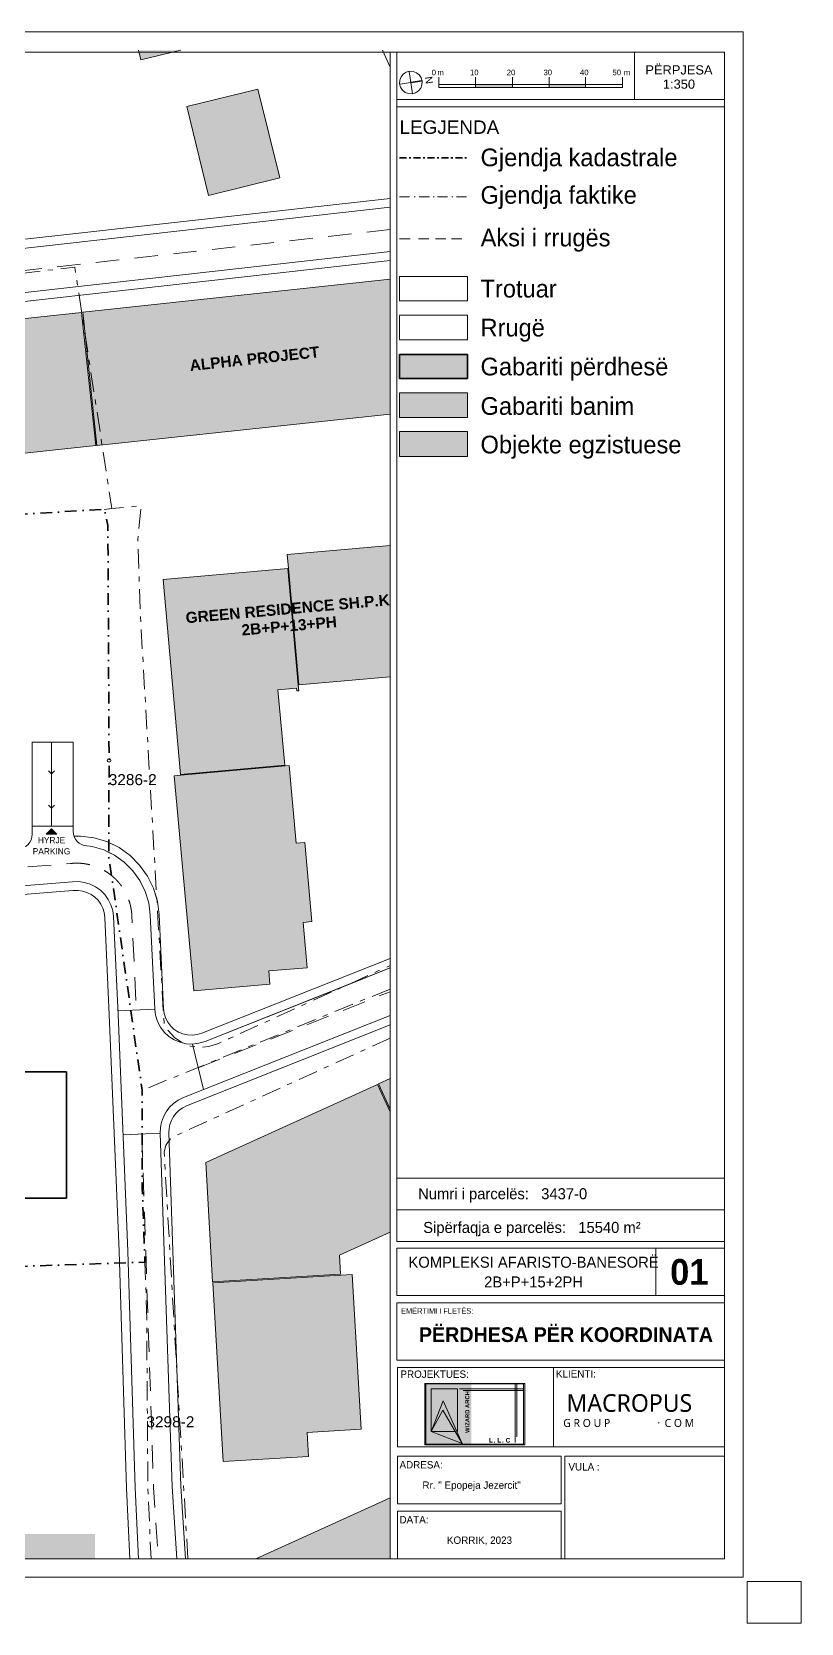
# Model space of a CAD drawing. Header units: feet. Extents: x 1843059 to 2155884, y -615960 to -393284.
# Drawn here: x 2051347 to 2155884, y -615960 to -399687 of the extents above; entities that cross this region are included whole.
import ezdxf

# ---------------------------------------------------------------- set-up
doc = ezdxf.new("R2010")
doc.units = ezdxf.units.FT
doc.header["$MEASUREMENT"] = 0
for name, pattern in [('ACAD_ISO03W100', [18000, 8000, -10000]), ('Dot & Dashed', [3351.388812, 1587.5, -881.944444, 0, -881.944368]), ('Double Dashed', [5468.055367, 2645.833254, -1058.333278, 705.555558, -1058.333278]), ('Long Dashed', [5291.666508, 3174.999952, -2116.666555])]:
    doc.linetypes.add(name, pattern=pattern)
for name, color, linetype, lineweight in [('2D Drafting - General_Pen_No__1', 7, 'Continuous', 13), ('Drawing & Figure_Pen_No__1', 7, 'Continuous', 13), ('Drawing & Figure_Pen_No__101', 252, 'Continuous', 13), ('Drawing & Figure_Pen_No__121', 255, 'Continuous', 0), ('Drawing & Figure_Pen_No__142', 8, 'Continuous', 13), ('Drawing & Figure_Pen_No__19', 255, 'Continuous', 0), ('Drawing & Figure_Pen_No__6', 5, 'Continuous', 35), ('New_2D Drafting - General_Pen_No__1', 7, 'Continuous', 13), ('New_AA - Konturat e 10 Ndertesave_Pen_No__6', 5, 'Continuous', 35), ('New_Drawing & Figure_Pen_No__1', 7, 'Continuous', 13)]:
    doc.layers.add(name, color=color, linetype=linetype, lineweight=lineweight)
for name, color, linetype, lineweight, true_color in [('A - Fill Zone_Pen_No__106', 171, 'Continuous', 13, 0xaaaaff), ('A - Pllaka meskatit_Pen_No__161', 7, 'Continuous', 13, 0x6a6a6a), ('A - Situacioni 2D_Pen_No__102', 7, 'Continuous', 13, 0xcccccc), ('A - Situacioni 2D_Pen_No__106', 171, 'Continuous', 13, 0xaaaaff), ('A - Situacioni 2D_Pen_No__8', 7, 'Continuous', 35, 0xa80f02), ('A - Situacioni 2D_Pen_No__82', 7, 'Continuous', 20, 0xaaaaaa), ('Drawing & Figure_Pen_No__102', 7, 'Continuous', 13, 0xcccccc), ('Drawing & Figure_Pen_No__112', 7, 'Continuous', 13, 0xd5aaaa), ('Drawing & Figure_Pen_No__161', 7, 'Continuous', 13, 0x6a6a6a), ('Drawing & Figure_Pen_No__8', 7, 'Continuous', 35, 0xa80f02), ('New_A - Pllaka meskatit_Pen_No__161', 7, 'Continuous', 13, 0x6a6a6a), ('New_A - Situacioni 2D_Pen_No__82', 7, 'Continuous', 20, 0xaaaaaa)]:
    doc.layers.add(name, color=color, linetype=linetype, lineweight=lineweight, true_color=true_color)
doc.styles.add('GENERATED_STYLE_1', font='arialbd.ttf')
doc.styles.add('GENERATED_STYLE_2', font='arial.ttf')
doc.styles.add('GENERATED_STYLE_3', font='GOTHIC.TTF')
doc.styles.add('GENERATED_STYLE_4', font='GOTHICB.TTF')
doc.styles.add('GENERATED_STYLE_5', font='malgunsl.ttf')
doc.styles.add('GENERATED_STYLE_6', font='malgunsl.ttf')

msp = doc.modelspace()

# ---------------------------------------------------------------- hatches: boundary and pattern name
at = {"layer": 'A - Fill Zone_Pen_No__106', "linetype": 'Continuous', "lineweight": 0, "true_color": 0x2a2a3f}
msp.add_hatch(color=179, dxfattribs=at).paths.add_polyline_path([(2054023, -508003), (2053297, -508729), (2054749, -508729)])
at = {"layer": 'A - Situacioni 2D_Pen_No__102', "linetype": 'Continuous', "lineweight": 0, "true_color": 0xf2f2f2}
for points in [[(2065840, -402187), (2071591, -402187), (2066149, -403483)], [(2072393, -409842), (2082058, -407465), (2085028, -419543), (2075363, -421920)], [(2100024, -433324), (2058260, -437804), (2058568, -440680), (2060201, -455901), (2100024, -451629)], [(2100024, -433324), (2058260, -437804), (2058568, -440680), (2060201, -455901), (2100024, -451629)], [(2016300, -460610), (2060052, -455917), (2058110, -437820), (2014359, -442514)], [(2016300, -460610), (2060052, -455917), (2058110, -437820), (2014359, -442514)], [(2087642, -488415), (2100024, -487340), (2100024, -469479), (2086063, -470725), (2086230, -472599)], [(2087642, -488415), (2100024, -487340), (2100024, -469479), (2086063, -470725), (2086230, -472599)], [(2086130, -472608), (2069198, -474119), (2071562, -500618), (2085708, -499355), (2084791, -489093), (2087331, -488866), (2087367, -489265), (2087616, -489242), (2087543, -488424)], [(2086130, -472608), (2069198, -474119), (2071562, -500618), (2085708, -499355), (2084791, -489093), (2087331, -488866), (2087367, -489265), (2087616, -489242), (2087543, -488424)], [(2088453, -509852), (2087258, -509958), (2086315, -499401), (2071571, -500717), (2070706, -500796), (2073338, -530026), (2083696, -529101), (2083554, -527311), (2088770, -526895), (2088219, -520716), (2089414, -520609)], [(2088453, -509852), (2087258, -509958), (2086315, -499401), (2071571, -500717), (2070706, -500796), (2073338, -530026), (2083696, -529101), (2083554, -527311), (2088770, -526895), (2088219, -520716), (2089414, -520609)], [(2100024, -546482), (2098318, -542730), (2074969, -553347), (2075911, -569549), (2093282, -568539), (2093132, -565960), (2100024, -562826)], [(2100024, -546482), (2098318, -542730), (2074969, -553347), (2075911, -569549), (2093282, -568539), (2093132, -565960), (2100024, -562826)], [(2098455, -542668), (2100024, -546119), (2100024, -541955)], [(2094888, -568596), (2075920, -569699), (2077333, -593988), (2088963, -593311), (2088773, -590037), (2096110, -589610)], [(2094888, -568596), (2075920, -569699), (2077333, -593988), (2088963, -593311), (2088773, -590037), (2096110, -589610)], [(2100024, -598912), (2081777, -607209), (2100024, -607209)], [(2100024, -598912), (2081777, -607209), (2100024, -607209)], [(2043751, -603839), (2059913, -603839), (2059913, -607209), (2043751, -607209)]]:
    msp.add_hatch(color=7, dxfattribs=at).paths.add_polyline_path(points)
at = {"layer": 'Drawing & Figure_Pen_No__1', "linetype": 'Continuous', "lineweight": 0, "true_color": 0xffffff}
for points in [[(2104378, -406405), (2104374, -406339), (2104360, -406288), (2102840, -406529), (2102867, -406630)], [(2106926, -586523), (2105610, -589911), (2107204, -587008)], [(2107045, -586217), (2106926, -586523), (2108867, -589911), (2108950, -590057)], [(2107045, -586217), (2108950, -590057), (2109009, -590159), (2109188, -590471), (2107058, -586181), (2107051, -586200)], [(2107062, -586171), (2107058, -586181), (2109188, -590471), (2109425, -590885), (2107072, -586145)]]:
    msp.add_hatch(color=7, dxfattribs=at).paths.add_polyline_path(points)
at = {"layer": 'Drawing & Figure_Pen_No__1', "linetype": 'Continuous', "lineweight": 0, "true_color": 0x000000}
for points in [[(2111640, -406847), (2111640, -407246), (2116640, -407246), (2116640, -406847)], [(2126586, -407246), (2126586, -406847), (2121640, -406847), (2121640, -407246)], [(2104872, -583452), (2104872, -591654), (2109942, -591654), (2109942, -583452)], [(2109942, -583452), (2109942, -591654), (2111069, -591654), (2111069, -583452)]]:
    msp.add_hatch(color=18, dxfattribs=at).paths.add_polyline_path(points)
at = {"layer": 'Drawing & Figure_Pen_No__1', "linetype": 'Continuous', "lineweight": 0, "true_color": 0xbebebe}
for points in [[(2107086, -586109), (2109663, -591301), (2109799, -591538), (2109692, -591295), (2107100, -586073), (2107090, -586099)], [(2107072, -586145), (2109425, -590885), (2109643, -591266), (2109663, -591301), (2107086, -586109)]]:
    msp.add_hatch(color=9, dxfattribs=at).paths.add_polyline_path(points)
at = {"layer": 'Drawing & Figure_Pen_No__1', "linetype": 'Continuous', "lineweight": 0, "true_color": 0x7f7f7f}
for points in [[(2107106, -586059), (2107100, -586073), (2109692, -591295), (2109441, -590727), (2107114, -586037)], [(2107128, -586002), (2107114, -586037), (2109441, -590727), (2109191, -590158)]]:
    msp.add_hatch(color=8, dxfattribs=at).paths.add_polyline_path(points)
at = {"layer": 'Drawing & Figure_Pen_No__1', "linetype": 'Continuous', "lineweight": 0, "true_color": 0x3f3f3f}
for points in [[(2107128, -586002), (2109191, -590158), (2109114, -589984), (2108940, -589589), (2107142, -585966), (2107139, -585973)], [(2107144, -585962), (2107142, -585966), (2108940, -589589), (2108690, -589020), (2107156, -585930)]]:
    msp.add_hatch(color=250, dxfattribs=at).paths.add_polyline_path(points)
at = {"layer": 'Drawing & Figure_Pen_No__102', "linetype": 'Continuous', "lineweight": 0, "true_color": 0xf2f2f2}
msp.add_hatch(color=7, dxfattribs=at).paths.add_polyline_path([(2110531, -457383), (2110531, -454024), (2101314, -454024), (2101314, -457383)])
at = {"layer": 'Drawing & Figure_Pen_No__112', "linetype": 'Continuous', "lineweight": 0, "true_color": 0x352a2a}
msp.add_hatch(color=250, dxfattribs=at).paths.add_polyline_path([(2110531, -452099), (2110531, -448741), (2101314, -448741), (2101314, -452099)])
at = {"layer": 'Drawing & Figure_Pen_No__121', "linetype": 'Continuous', "lineweight": 0, "true_color": 0x3f3f3f}
msp.add_hatch(color=250, dxfattribs=at).paths.add_polyline_path([(2110531, -446815), (2110531, -443528), (2101314, -443528), (2101314, -446815)])

# ---------------------------------------------------------------- linework, layer by layer
at = {"layer": '2D Drafting - General_Pen_No__1', "color": 7, "linetype": 'Continuous', "lineweight": 13}
for p, q in [((2147985, -399687), (1850985, -399687)), ((2147985, -609709), (2147985, -399687)), ((2145485, -402437), (1865184, -402437)), ((2147985, -609709), (2147985, -461209)), ((1865184, -607209), (2145485, -607209)), ((1850985, -609709), (2147985, -609709))]:
    msp.add_line(p, q, dxfattribs=at)
at = {"layer": 'A - Fill Zone_Pen_No__106', "color": 161, "linetype": 'Continuous', "lineweight": 13, "true_color": 0xaaaaff, "flags": 128}
msp.add_lwpolyline([(2054023, -508003), (2053297, -508729), (2054749, -508729)], close=True, dxfattribs=at)
at = {"layer": 'A - Pllaka meskatit_Pen_No__161', "color": 251, "linetype": 'Continuous', "lineweight": 13, "true_color": 0x6a6a6a}
for points in [[(2048879, -429262), (2100024, -423525), (2100024, -422318), (2048745, -428069)], [(1988069, -443328), (2100024, -430770), (2100024, -429563), (1987936, -442135)], [(2059289, -510359), (2059539, -510391), (2061109, -510864), (2061797, -511202), (2062581, -511587), (2063914, -512541), (2065074, -513700), (2066029, -515033), (2066753, -516505), (2067228, -518074), (2067439, -519700), (2068041, -532492), (2068156, -533348), (2068416, -534171), (2068815, -534937), (2069339, -535624), (2069973, -536210), (2070699, -536678), (2071494, -537014), (2071817, -537088), (2072336, -537208), (2073198, -537254), (2074055, -537152), (2074882, -536903), (2094184, -529231), (2100024, -526909), (2100024, -525618), (2074439, -535788), (2073811, -535977), (2073159, -536055), (2072504, -536020), (2071864, -535872), (2071260, -535617), (2070708, -535261), (2070226, -534816), (2069828, -534294), (2069525, -533712), (2069327, -533086), (2069240, -532436), (2068637, -519644), (2068401, -517823), (2068336, -517607), (2067870, -516065), (2067059, -514417), (2065989, -512924), (2064690, -511626), (2063196, -510557), (2061802, -509872), (2061548, -509748), (2059790, -509218), (2057968, -508983), (2057078, -509015)], [(2049575, -516980), (2056930, -516404), (2057626, -516379), (2058243, -516459), (2058839, -516638), (2059397, -516913), (2059904, -517275), (2060344, -517715), (2060707, -518221), (2060981, -518779), (2061161, -519375), (2061248, -520041), (2061871, -533280), (2063196, -565425), (2064197, -597596), (2064652, -607209), (2065854, -607209), (2065396, -597549), (2064396, -565382), (2063070, -533227), (2062444, -519936), (2062339, -519123), (2062102, -518338), (2061740, -517602), (2061262, -516936), (2060682, -516356), (2060015, -515879), (2059279, -515518), (2058494, -515281), (2057681, -515176), (2056862, -515205), (2049510, -515781)]]:
    msp.add_lwpolyline(points, dxfattribs=at)
msp.add_lwpolyline([(2068785, -549381), (2070394, -597401), (2071035, -607209), (2072237, -607209), (2071593, -597360), (2069984, -549332), (2070006, -548747), (2070117, -548173), (2070314, -547622), (2070594, -547109), (2070950, -546644), (2071372, -546239), (2071852, -545904), (2072378, -545647), (2100024, -534657), (2100024, -533366), (2071934, -544532), (2071243, -544871), (2070612, -545311), (2070056, -545844), (2069588, -546455), (2069220, -547131), (2068959, -547856), (2068814, -548611)], close=True, dxfattribs=at)
at = {"layer": 'A - Situacioni 2D_Pen_No__102', "color": 254, "linetype": 'Continuous', "lineweight": 13, "true_color": 0xcccccc}
for p, q in [((2061841, -498697), (2061841, -498697)), ((2061841, -498697), (2061841, -498697)), ((2063566, -524048), (2063566, -524048)), ((2063566, -524048), (2063566, -524048)), ((2066341, -543538), (2066341, -543538)), ((2066341, -543538), (2066341, -543538))]:
    msp.add_line(p, q, dxfattribs=at)
for points in [[(2042634, -402187), (2043322, -424367), (2043403, -425196), (2043621, -426000), (2043970, -426756), (2044439, -427444), (2045016, -428045), (2045685, -428542), (2046427, -428920), (2047221, -429171), (2048046, -429286), (2048879, -429262), (2100024, -423525)], [(2043835, -402187), (2044522, -424349), (2044584, -424979), (2044749, -425590), (2045014, -426165), (2045371, -426688), (2045809, -427145), (2046318, -427522), (2046881, -427810), (2047485, -428000), (2048112, -428087), (2048745, -428069), (2100024, -422318)], [(2100024, -404494), (2099018, -402187)], [(2042642, -402437), (2043322, -424367), (2043403, -425196), (2043621, -426000), (2043970, -426756), (2044439, -427444), (2045016, -428045), (2045685, -428542), (2046427, -428920), (2047221, -429171), (2048046, -429286), (2048879, -429262), (2100024, -423525)], [(2043843, -402437), (2044522, -424349), (2044584, -424979), (2044749, -425590), (2045014, -426165), (2045371, -426688), (2045809, -427145), (2046318, -427522), (2046881, -427810), (2047485, -428000), (2048112, -428087), (2048745, -428069), (2100024, -422318)], [(2100024, -429563), (1987936, -442135), (1987172, -442282), (1986441, -442545), (1985759, -442918), (1985143, -443392), (1984608, -443956), (1984167, -444597), (1983831, -445297), (1983607, -446042), (1983501, -446812), (1982276, -467760), (1982093, -469057), (1981703, -470307), (1981116, -471478), (1980347, -472538), (1979416, -473459), (1978349, -474217), (1977172, -474793), (1975918, -475171), (1974620, -475340), (1959344, -476907)], [(2100024, -430770), (1988069, -443328), (1987489, -443439), (1986933, -443639), (1986415, -443923), (1985947, -444283), (1985540, -444712), (1985205, -445198), (1984950, -445731), (1984780, -446297), (1984699, -446882), (1983474, -467830), (1983265, -469317), (1982819, -470750), (1982147, -472092), (1981267, -473308), (1980203, -474365), (1978981, -475237), (1977635, -475901), (1976199, -476338), (1974711, -476537), (1956842, -478370)], [(2057078, -509015), (2057968, -508983), (2059790, -509218), (2061548, -509748), (2063196, -510557), (2064690, -511626), (2065989, -512924), (2067059, -514417), (2067870, -516065), (2068401, -517823), (2068637, -519644), (2069240, -532436), (2069327, -533086), (2069525, -533712), (2069828, -534294), (2070226, -534816), (2070708, -535261), (2071260, -535617), (2071864, -535872), (2072504, -536020), (2073159, -536055), (2073811, -535977), (2074439, -535788), (2100024, -525618)], [(2059289, -510359), (2059539, -510391), (2061109, -510864), (2062581, -511587), (2063914, -512541), (2065074, -513700), (2066029, -515033), (2066753, -516505), (2067228, -518074), (2067439, -519700), (2068041, -532492), (2068156, -533348), (2068416, -534171), (2068815, -534937), (2069339, -535624), (2069973, -536210), (2070699, -536678), (2071494, -537014), (2072336, -537208), (2073198, -537254), (2074055, -537152), (2074882, -536903), (2100024, -526909)], [(2049510, -515781), (2056862, -515205), (2057681, -515176), (2058494, -515281), (2059279, -515518), (2060015, -515879), (2060682, -516356), (2061262, -516936), (2061740, -517602), (2062102, -518338), (2062339, -519123), (2062444, -519936), (2063070, -533227), (2064396, -565382), (2065396, -597549), (2065854, -607209)], [(2049510, -515781), (2056862, -515205), (2057681, -515176), (2058494, -515281), (2059279, -515518), (2060015, -515879), (2060682, -516356), (2061262, -516936), (2061740, -517602), (2062102, -518338), (2062339, -519123), (2062444, -519936), (2063070, -533227), (2064396, -565382), (2065396, -597549), (2065854, -607209)], [(2049575, -516980), (2056930, -516404), (2057626, -516379), (2058243, -516459), (2058839, -516638), (2059397, -516913), (2059904, -517275), (2060344, -517715), (2060707, -518221), (2060981, -518779), (2061161, -519375), (2061248, -520041), (2061871, -533280), (2063196, -565425), (2064197, -597596), (2064652, -607209)], [(2049575, -516980), (2056930, -516404), (2057626, -516379), (2058243, -516459), (2058839, -516638), (2059397, -516913), (2059904, -517275), (2060344, -517715), (2060707, -518221), (2060981, -518779), (2061161, -519375), (2061248, -520041), (2061871, -533280), (2063196, -565425), (2064197, -597596), (2064652, -607209)], [(2071035, -607209), (2070394, -597401), (2068785, -549381), (2068814, -548611), (2068959, -547856), (2069220, -547131), (2069588, -546455), (2070056, -545844), (2070612, -545311), (2071243, -544871), (2071934, -544532), (2100024, -533366)], [(2071035, -607209), (2070394, -597401), (2068785, -549381), (2068814, -548611), (2068959, -547856), (2069220, -547131), (2069588, -546455), (2070056, -545844), (2070612, -545311), (2071243, -544871), (2071934, -544532), (2100024, -533366)], [(2072237, -607209), (2071593, -597360), (2069984, -549332), (2070006, -548747), (2070117, -548173), (2070314, -547622), (2070594, -547109), (2070950, -546644), (2071372, -546239), (2071852, -545904), (2072378, -545647), (2100024, -534657)], [(2072237, -607209), (2071593, -597360), (2069984, -549332), (2070006, -548747), (2070117, -548173), (2070314, -547622), (2070594, -547109), (2070950, -546644), (2071372, -546239), (2071852, -545904), (2072378, -545647), (2100024, -534657)]]:
    msp.add_lwpolyline(points, dxfattribs=at)
at = {"layer": 'A - Situacioni 2D_Pen_No__102', "color": 254, "linetype": 'Continuous', "lineweight": 13, "true_color": 0xcccccc, "flags": 128}
for points in [[(2065840, -402187), (2066149, -403483), (2071591, -402187)], [(2100024, -433324), (2058260, -437804), (2060201, -455901), (2100024, -451629)], [(2100024, -433324), (2058260, -437804), (2060201, -455901), (2100024, -451629)], [(2100024, -469479), (2086063, -470725), (2086230, -472599), (2087642, -488415), (2100024, -487340)], [(2100024, -469479), (2086063, -470725), (2086230, -472599), (2087642, -488415), (2100024, -487340)], [(2100024, -562826), (2093132, -565960), (2093282, -568539), (2075911, -569549), (2074969, -553347), (2098318, -542730), (2100024, -546482)], [(2100024, -562826), (2093132, -565960), (2093282, -568539), (2075911, -569549), (2074969, -553347), (2098318, -542730), (2100024, -546482)], [(2100024, -541955), (2098455, -542668), (2100024, -546119)], [(2066353, -556980), (2066352, -556942)], [(2066353, -556980), (2066352, -556942)], [(2100024, -598912), (2081777, -607209)], [(2100024, -598912), (2081777, -607209)]]:
    msp.add_lwpolyline(points, dxfattribs=at)
for points in [[(2082058, -407465), (2072393, -409842), (2075363, -421920), (2085028, -419543)], [(2058110, -437820), (2014359, -442514), (2016300, -460610), (2060052, -455917)], [(2058110, -437820), (2014359, -442514), (2016300, -460610), (2060052, -455917)], [(2086130, -472608), (2069198, -474119), (2071562, -500618), (2085708, -499355), (2084791, -489093), (2087331, -488866), (2087367, -489265), (2087616, -489242), (2087543, -488424)], [(2086130, -472608), (2069198, -474119), (2071562, -500618), (2085708, -499355), (2084791, -489093), (2087331, -488866), (2087367, -489265), (2087616, -489242), (2087543, -488424)], [(2073338, -530026), (2083696, -529101), (2083554, -527311), (2088770, -526895), (2088219, -520716), (2089414, -520609), (2088453, -509852), (2087258, -509958), (2086315, -499401), (2071571, -500717), (2070706, -500796)], [(2073338, -530026), (2083696, -529101), (2083554, -527311), (2088770, -526895), (2088219, -520716), (2089414, -520609), (2088453, -509852), (2087258, -509958), (2086315, -499401), (2071571, -500717), (2070706, -500796)], [(2075920, -569699), (2077333, -593988), (2088963, -593311), (2088773, -590037), (2096110, -589610), (2094888, -568596)], [(2075920, -569699), (2077333, -593988), (2088963, -593311), (2088773, -590037), (2096110, -589610), (2094888, -568596)]]:
    msp.add_lwpolyline(points, close=True, dxfattribs=at)
at = {"layer": 'A - Situacioni 2D_Pen_No__102', "color": 254, "linetype": 'Double Dashed', "lineweight": 13, "true_color": 0xcccccc, "flags": 128}
for points in [[(1981536, -471839), (1982663, -442158), (1984757, -439779), (1987614, -438846), (2029246, -434676), (2042397, -433368), (2057189, -431680), (2058101, -437632), (2060831, -455446), (2062217, -464488), (2061183, -464597), (2060933, -464611)], [(1981536, -471839), (1982663, -442158), (1984757, -439779), (1987614, -438846), (2029246, -434676), (2042397, -433368), (2057189, -431680), (2058101, -437632), (2060831, -455446), (2062217, -464488), (2061183, -464597), (2060933, -464611)], [(2061183, -464597), (2062217, -464488), (2066182, -464098), (2065746, -468699), (2066170, -480374), (2067020, -494993), (2068790, -525420), (2069313, -534415), (2069870, -535418), (2070727, -536358), (2071743, -537059), (2072916, -537522), (2074157, -537705), (2075396, -537604), (2076718, -537179), (2078165, -536514), (2100024, -526576)], [(2061183, -464597), (2062217, -464488), (2066182, -464098), (2065746, -468699), (2066170, -480374), (2067020, -494993), (2068790, -525420), (2069313, -534415), (2069870, -535418), (2070727, -536358), (2071743, -537059), (2072916, -537522), (2074157, -537705), (2075396, -537604), (2076718, -537179), (2078165, -536514), (2100024, -526576)], [(2100024, -529775), (2066341, -543538)], [(2100024, -529775), (2066341, -543538)], [(2100024, -536462), (2076448, -547182), (2074457, -548087), (2072994, -548751), (2071554, -549406), (2070991, -549662), (2070151, -550187), (2069564, -551002), (2069332, -551965), (2072545, -607209)], [(2100024, -536462), (2076448, -547182), (2074457, -548087), (2072994, -548751), (2071554, -549406), (2070991, -549662), (2070151, -550187), (2069564, -551002), (2069332, -551965), (2072545, -607209)], [(2066710, -566661), (2066714, -566894), (2066942, -573261), (2067121, -597671), (2067540, -607209)], [(2066710, -566661), (2066714, -566894), (2066942, -573261), (2067121, -597671), (2067540, -607209)]]:
    msp.add_lwpolyline(points, dxfattribs=at)
at = {"layer": 'A - Situacioni 2D_Pen_No__102', "color": 254, "linetype": 'Continuous', "lineweight": 13, "true_color": 0xcccccc}
msp.add_circle((2061841, -498697), 250, dxfattribs=at)
at = {"layer": 'A - Situacioni 2D_Pen_No__8', "color": 14, "linetype": 'Dot & Dashed', "lineweight": 35, "true_color": 0xa80f02, "flags": 128}
msp.add_lwpolyline([(1975814, -472508), (1976437, -472440), (1981536, -471839), (1989250, -470928), (2026283, -466561), (2035751, -466027), (2061183, -464597), (2061684, -466795), (2061841, -498697), (2061799, -510630), (2061796, -511694), (2062354, -515545), (2063566, -524048), (2066341, -543538), (2066344, -548695), (2066352, -556942), (2066650, -565126), (2066714, -566894), (2026618, -568249), (2024008, -568338), (2023783, -556231), (2017401, -556054), (1994955, -554484), (1993232, -554482), (1969313, -554382), (1967455, -554615), (1960913, -555436), (1952442, -555797), (1928573, -555624), (1920774, -554710), (1917566, -555113), (1903403, -554873), (1877902, -554389), (1880116, -521928), (1880158, -521313), (1880154, -521293), (1880168, -521129), (1881937, -503188), (1883822, -484085), (1884046, -481616), (1922600, -478147), (1934003, -477121), (1941947, -476245)], close=True, dxfattribs=at)
msp.add_lwpolyline([(1975814, -472508), (1976437, -472440), (1981536, -471839), (1989250, -470928), (2026283, -466561), (2035751, -466027), (2061183, -464597), (2061684, -466795), (2061841, -498697), (2061799, -510630), (2061796, -511694), (2062354, -515545), (2063566, -524048), (2066341, -543538), (2066344, -548695), (2066352, -556942), (2066650, -565126), (2066714, -566894), (2026618, -568249), (2024008, -568338), (2023783, -556231), (2017401, -556054), (1994955, -554484), (1993232, -554482), (1969313, -554382), (1967455, -554615), (1960913, -555436), (1952442, -555797), (1928573, -555624), (1920774, -554710), (1917566, -555113), (1903403, -554873), (1877902, -554389), (1880116, -521928), (1880158, -521313), (1880154, -521293), (1880168, -521129), (1881937, -503188), (1883822, -484085), (1884046, -481616), (1922600, -478147), (1934003, -477121), (1941947, -476245)], close=True, dxfattribs=at)
msp.add_lwpolyline([(1975814, -472508), (1976437, -472440), (1981536, -471839), (1989250, -470928), (2026283, -466561), (2035751, -466027), (2061183, -464597), (2061684, -466795), (2061841, -498697), (2061799, -510630), (2061796, -511694), (2062354, -515545), (2063566, -524048), (2066341, -543538), (2066344, -548695), (2066352, -556942), (2066650, -565126), (2066714, -566894), (2026618, -568249), (2024008, -568338), (2023783, -556231), (2017401, -556054), (1994955, -554484), (1993232, -554482), (1969313, -554382), (1967455, -554615), (1960913, -555436), (1952442, -555797), (1928573, -555624), (1920774, -554710), (1917566, -555113), (1903403, -554873), (1877902, -554389), (1880116, -521928), (1880158, -521313), (1880154, -521293), (1880168, -521129), (1881937, -503188), (1883822, -484085), (1884046, -481616), (1922600, -478147), (1934003, -477121), (1941947, -476245)], close=True, dxfattribs=at)
at = {"layer": 'A - Situacioni 2D_Pen_No__82', "color": 253, "linetype": 'Continuous', "lineweight": 20, "true_color": 0xaaaaaa}
for points in [[(2054023, -500550), (2053617, -500144)], [(2054023, -500550), (2054429, -500144)], [(2054023, -505212), (2053617, -504806)], [(2054023, -505212), (2054429, -504806)]]:
    msp.add_lwpolyline(points, dxfattribs=at)
at = {"layer": 'Drawing & Figure_Pen_No__1', "color": 7, "linetype": 'Continuous', "lineweight": 13, "flags": 128}
for points in [[(2100024, -607209), (2100024, -402437)], [(2100947, -402437), (2100947, -564088)], [(2133256, -402437), (2133256, -408885)], [(2133256, -408885), (2133256, -402437)], [(2145485, -402437), (2145485, -607209)], [(2101351, -406269), (2101328, -406749)], [(2101333, -406820), (2102854, -406579)], [(2101520, -405820), (2101351, -406269)], [(2101820, -405445), (2101520, -405820)], [(2102221, -405181), (2101820, -405445)], [(2102684, -405054), (2102221, -405181)], [(2103094, -408100), (2102613, -405059)], [(2103164, -405076), (2102684, -405054)], [(2102845, -406528), (2104360, -406288)], [(2102862, -406631), (2102845, -406528)], [(2104376, -406391), (2102862, -406631)], [(2103613, -405246), (2103164, -405076)], [(2103988, -405546), (2103613, -405246)], [(2104252, -405947), (2103988, -405546)], [(2104379, -406410), (2104252, -405947)], [(2104357, -406890), (2104379, -406410)], [(2104360, -406288), (2104374, -406339)], [(2104374, -406339), (2104376, -406391)], [(2106640, -405836), (2106640, -407246)], [(2111640, -405836), (2111640, -407246)], [(2116640, -405836), (2116640, -407246)], [(2121640, -405836), (2121640, -407246)], [(2126586, -405836), (2126586, -407246)], [(2131586, -405836), (2131586, -407246)], [(2101328, -406749), (2101455, -407212)], [(2101455, -407212), (2101719, -407613)], [(2101719, -407613), (2102094, -407913)], [(2102094, -407913), (2102543, -408083)], [(2102543, -408083), (2103023, -408105)], [(2103023, -408105), (2103486, -407978)], [(2103486, -407978), (2103887, -407714)], [(2103887, -407714), (2104187, -407339)], [(2104187, -407339), (2104357, -406890)], [(2106640, -406847), (2131586, -406847)], [(2106640, -407246), (2131586, -407246)], [(2111640, -406847), (2111640, -407246)], [(2116640, -406847), (2111640, -406847)], [(2111640, -407246), (2116640, -407246)], [(2116640, -407246), (2116640, -406847)], [(2126586, -406847), (2121640, -406847)], [(2121640, -406847), (2121640, -407246)], [(2121640, -407246), (2126586, -407246)], [(2126586, -407246), (2126586, -406847)], [(2133256, -408885), (2100947, -408885)], [(2133256, -408885), (2100947, -408885)], [(2100947, -409885), (2145485, -409885)], [(2100947, -409885), (2145485, -409885)], [(2145485, -408885), (2133256, -408885)], [(2145485, -408885), (2133256, -408885)], [(2101314, -438173), (2110531, -438173)], [(2101314, -438173), (2110531, -438173)], [(2101314, -438173), (2110531, -438173)], [(2101314, -438173), (2110531, -438173)], [(2101314, -438245), (2101314, -441532)], [(2110531, -438173), (2110531, -441532)], [(2110531, -438173), (2110531, -441532)], [(2110531, -438173), (2110531, -441532)], [(2110531, -438173), (2110531, -441532)], [(2110531, -441532), (2101314, -441532)], [(2110531, -441532), (2101314, -441532)], [(2110531, -441532), (2101314, -441532)], [(2110531, -441532), (2101314, -441532)], [(2100947, -468920), (2100947, -462472)], [(2100947, -477244), (2100947, -469920)], [(2100947, -480479), (2100947, -478111)], [(2100947, -555488), (2145485, -555488)], [(2100947, -559788), (2145485, -559788)], [(2100947, -564088), (2145485, -564088)], [(2100947, -564088), (2145485, -564088)], [(2100947, -564088), (2145485, -564088)], [(2100947, -564088), (2145485, -564088)], [(2100947, -564992), (2145485, -564992)], [(2100947, -571440), (2100947, -564992)], [(2136116, -564992), (2136116, -571440)], [(2145485, -571440), (2100947, -571440)], [(2100947, -572440), (2100947, -580195)], [(2145485, -572440), (2100947, -572440)], [(2100947, -580195), (2145485, -580195)], [(2101024, -581195), (2145485, -581195)], [(2101024, -587671), (2101024, -581195)], [(2101024, -587671), (2101024, -591978)], [(2101024, -591978), (2145485, -591978)], [(2101024, -599733), (2101024, -593285)], [(2101024, -593285), (2123265, -593285)], [(2123265, -599733), (2123265, -593285)], [(2123765, -607209), (2123765, -593285)], [(2123765, -593285), (2145485, -593285)], [(2123265, -599733), (2101024, -599733)], [(2123265, -600733), (2101024, -600733)], [(2101024, -600733), (2101024, -607209)], [(2123265, -607209), (2123265, -600733)]]:
    msp.add_lwpolyline(points, dxfattribs=at)
at = {"layer": 'Drawing & Figure_Pen_No__1', "color": 7, "linetype": 'Continuous', "lineweight": 13}
for points in [[(2118144, -583452), (2104872, -583452)], [(2104872, -591654), (2104872, -583452)], [(2117022, -583452), (2117022, -591426)], [(2117246, -583452), (2117246, -590643)], [(2118144, -591654), (2118144, -583452)], [(2118144, -584094), (2111069, -584094)], [(2118144, -584319), (2111069, -584319)], [(2104872, -591654), (2118144, -591654)]]:
    msp.add_lwpolyline(points, dxfattribs=at)
at = {"layer": 'Drawing & Figure_Pen_No__101', "color": 252, "linetype": 'Continuous', "lineweight": 13, "flags": 128}
msp.add_lwpolyline([(2110531, -457383), (2110531, -454024), (2101314, -454024), (2101314, -457383)], close=True, dxfattribs=at)
at = {"layer": 'Drawing & Figure_Pen_No__142', "color": 8, "linetype": 'Continuous', "lineweight": 13, "flags": 128}
for points in [[(2101314, -422102), (2102681, -422102)], [(2103278, -422102), (2103424, -422102)], [(2103995, -422102), (2105361, -422102)], [(2105861, -422102), (2106008, -422102)], [(2106482, -422102), (2107849, -422102)], [(2108408, -422102), (2108554, -422102)], [(2109059, -422102), (2110426, -422102)]]:
    msp.add_lwpolyline(points, dxfattribs=at)
at = {"layer": 'Drawing & Figure_Pen_No__161', "color": 251, "linetype": 'Long Dashed', "lineweight": 13, "true_color": 0x6a6a6a, "flags": 128}
for points in [[(2100024, -426544), (2043645, -432868), (1989902, -438896)], [(2102739, -427834), (2101314, -427834)], [(2105313, -427834), (2103888, -427834)], [(2107612, -427834), (2106187, -427834)], [(2109795, -427834), (2108370, -427834)], [(2073964, -540497), (2087905, -534955), (2100024, -530138)], [(2066287, -549464), (2067896, -597525), (2068530, -607209)], [(2066287, -549464), (2067896, -597525), (2068530, -607209)]]:
    msp.add_lwpolyline(points, dxfattribs=at)
at = {"layer": 'Drawing & Figure_Pen_No__161', "color": 251, "linetype": 'Continuous', "lineweight": 13, "true_color": 0x6a6a6a, "flags": 128}
for points in [[(2101314, -432940), (2110531, -432940)], [(2101314, -432940), (2110531, -432940)], [(2101314, -432940), (2110531, -432940)], [(2101314, -432940), (2110531, -432940)], [(2101314, -432940), (2101314, -436227)], [(2110531, -432940), (2110531, -436227)], [(2110531, -432940), (2110531, -436227)], [(2110531, -432940), (2110531, -436227)], [(2110531, -432940), (2110531, -436227)], [(2110531, -436227), (2101314, -436227)], [(2110531, -436227), (2101314, -436227)], [(2110531, -436227), (2101314, -436227)], [(2110531, -436227), (2101314, -436227)]]:
    msp.add_lwpolyline(points, dxfattribs=at)
msp.add_lwpolyline([(2110531, -452099), (2110531, -448741), (2101314, -448741), (2101314, -452099)], close=True, dxfattribs=at)
at = {"layer": 'Drawing & Figure_Pen_No__161', "color": 251, "linetype": 'Long Dashed', "lineweight": 13, "true_color": 0x6a6a6a, "flags": 128}
msp.add_lwpolyline([(2029644, -513871), (2049376, -513284), (2056622, -512717, -0.4329443), (2064941, -519818), (2065543, -532610)], format="xyb", dxfattribs=at)
msp.add_lwpolyline([(2029644, -513871), (2049376, -513284), (2056622, -512717, -0.4329443), (2064941, -519818), (2065543, -532610)], format="xyb", dxfattribs=at)
at = {"layer": 'Drawing & Figure_Pen_No__161', "color": 251, "linetype": 'ACAD_ISO03W100', "lineweight": 13, "true_color": 0x6a6a6a, "flags": 128}
for points in [[(2068041, -532492), (2063046, -532727)], [(2068041, -532492), (2063046, -532727)], [(2073198, -537254), (2074662, -543448)], [(2068785, -549381), (2063744, -549589)], [(2068785, -549381), (2063744, -549589)]]:
    msp.add_lwpolyline(points, dxfattribs=at)
at = {"layer": 'Drawing & Figure_Pen_No__161', "color": 251, "linetype": 'Continuous', "lineweight": 13, "true_color": 0x6a6a6a}
for points in [[(2104728, -584337), (2104728, -583367)], [(2104728, -583367), (2104728, -590900)], [(2104728, -583367), (2118326, -583367)], [(2118326, -583367), (2118326, -591744), (2104728, -591744)], [(2104728, -590900), (2104728, -584337)], [(2104728, -590900), (2104728, -591744)], [(2104728, -590900), (2104728, -591744)], [(2104728, -591744), (2104728, -590900)]]:
    msp.add_lwpolyline(points, dxfattribs=at)
at = {"layer": 'Drawing & Figure_Pen_No__19', "color": 255, "linetype": 'Continuous', "lineweight": 0}
for points in [[(2105610, -589911), (2105610, -584094)], [(2105610, -584094), (2109204, -584094)], [(2105610, -589911), (2107237, -585722)], [(2107237, -585722), (2105610, -589911)], [(2107237, -585722), (2109799, -591538)], [(2109204, -584094), (2109204, -589911)], [(2111069, -584094), (2109450, -584094)], [(2111069, -584319), (2109942, -584319)], [(2105610, -589911), (2107204, -587008)], [(2109799, -591538), (2107204, -587008)], [(2108867, -589911), (2105610, -589911)], [(2105610, -589911), (2109799, -591538)], [(2109204, -589911), (2109082, -589911)]]:
    msp.add_lwpolyline(points, dxfattribs=at)
at = {"layer": 'Drawing & Figure_Pen_No__6', "color": 5, "linetype": 'Continuous', "lineweight": 35, "flags": 128}
msp.add_lwpolyline([(2110531, -446815), (2110531, -443528), (2101314, -443528), (2101314, -446815)], close=True, dxfattribs=at)
at = {"layer": 'Drawing & Figure_Pen_No__8', "color": 14, "linetype": 'Continuous', "lineweight": 35, "true_color": 0xa80f02, "flags": 128}
for points in [[(2102267, -416802), (2101314, -416802)], [(2102267, -416802), (2101314, -416802)], [(2102862, -416802), (2102624, -416802)], [(2102862, -416802), (2102624, -416802)], [(2104170, -416802), (2103219, -416802)], [(2104170, -416802), (2103219, -416802)], [(2104766, -416802), (2104528, -416802)], [(2104766, -416802), (2104528, -416802)], [(2106076, -416802), (2105123, -416802)], [(2106076, -416802), (2105123, -416802)], [(2106651, -416802), (2106414, -416802)], [(2106651, -416802), (2106414, -416802)], [(2107963, -416802), (2107010, -416802)], [(2107963, -416802), (2107010, -416802)], [(2108538, -416802), (2108301, -416802)], [(2108538, -416802), (2108301, -416802)], [(2109850, -416802), (2108897, -416802)], [(2109850, -416802), (2108897, -416802)], [(2110426, -416802), (2110188, -416802)], [(2110426, -416802), (2110188, -416802)]]:
    msp.add_lwpolyline(points, dxfattribs=at)
at = {"layer": 'New_2D Drafting - General_Pen_No__1', "color": 7, "linetype": 'Continuous', "lineweight": 13, "flags": 128}
msp.add_lwpolyline([(2148546, -610313), (2155884, -610313), (2155884, -615960), (2148546, -615960)], close=True, dxfattribs=at)
at = {"layer": 'New_A - Pllaka meskatit_Pen_No__161', "color": 251, "linetype": 'Continuous', "lineweight": 13, "true_color": 0x6a6a6a}
for points in [[(2051407, -496209), (2051407, -508748, -0.3952585), (2049537, -510743), (2048485, -510812)], [(2051407, -496209), (2056959, -496209), (2056959, -508335, 0.3962993), (2058836, -510331), (2059289, -510359)]]:
    msp.add_lwpolyline(points, format="xyb", dxfattribs=at)
at = {"layer": 'New_A - Situacioni 2D_Pen_No__82', "color": 253, "linetype": 'Continuous', "lineweight": 20, "true_color": 0xaaaaaa}
for points in [[(2054023, -496209), (2054023, -507631)], [(2056959, -507631), (2051407, -507631)]]:
    msp.add_lwpolyline(points, dxfattribs=at)
at = {"layer": 'New_AA - Konturat e 10 Ndertesave_Pen_No__6', "color": 5, "linetype": 'Continuous', "lineweight": 35, "flags": 128}
msp.add_lwpolyline([(2056047, -558197), (2056047, -541047), (2050058, -541047), (2050058, -521508), (2031957, -521508), (2031957, -558197)], close=True, dxfattribs=at)
at = {"layer": 'New_Drawing & Figure_Pen_No__1', "color": 7, "linetype": 'Continuous', "lineweight": 13, "flags": 128}
msp.add_lwpolyline([(2122221, -591978), (2122221, -581195)], dxfattribs=at)

# ---------------------------------------------------------------- texts
at = {"layer": 'A - Situacioni 2D_Pen_No__102', "color": 254, "linetype": 'Continuous', "lineweight": 13, "true_color": 0xcccccc, "char_height": 1500, "attachment_point": 7, "style": 'GENERATED_STYLE_2'}
for s, insert in [('\\A1;3286-2', (2061793, -502091)), ('\\A1;3286-2', (2061793, -502091)), ('\\A1;3298-2', (2066913, -589362)), ('\\A1;3298-2', (2066913, -589362))]:
    msp.add_mtext(s, dxfattribs=dict(at, insert=insert))
at = {"layer": 'A - Situacioni 2D_Pen_No__106', "color": 161, "linetype": 'Continuous', "lineweight": 13, "true_color": 0xaaaaff, "insert": (2054023, -511494), "char_height": 850, "attachment_point": 8, "line_spacing_factor": 1.0699, "style": 'GENERATED_STYLE_3'}
msp.add_mtext('\\A1;HYRJE\\PPARKING', dxfattribs=at)
at = {"layer": 'A - Situacioni 2D_Pen_No__82', "color": 253, "linetype": 'Continuous', "lineweight": 20, "true_color": 0xaaaaaa, "insert": (2081681, -444866), "char_height": 1500, "attachment_point": 8, "rotation": 6.12288, "style": 'GENERATED_STYLE_1'}
msp.add_mtext('\\A1;ALPHA PROJECT', dxfattribs=at)
msp.add_mtext('\\A1;ALPHA PROJECT', dxfattribs=at)
at = {"layer": 'A - Situacioni 2D_Pen_No__82', "color": 253, "linetype": 'Continuous', "lineweight": 20, "true_color": 0xaaaaaa, "insert": (2086382, -481187), "char_height": 1500, "attachment_point": 8, "rotation": 5.10276, "line_spacing_factor": 0.93193, "style": 'GENERATED_STYLE_1'}
msp.add_mtext('\\A1;GREEN RESIDENCE SH.P.K\\P2B+P+13+PH', dxfattribs=at)
at = {"layer": 'Drawing & Figure_Pen_No__1', "color": 7, "linetype": 'Continuous', "lineweight": 13, "attachment_point": 8}
for s, insert, char_height, line_spacing_factor, style in [('\\A1;PËRPJESA\\P1:350', (2139278, -407439), 1250, 0.928688, 'GENERATED_STYLE_2'), ('\\A1;KOMPLEKSI AFARISTO-BANESORË \\P2B+P+15+2PH', (2119522, -570355), 1500, 1.071742, 'GENERATED_STYLE_3')]:
    msp.add_mtext(s, dxfattribs=dict(at, insert=insert, char_height=char_height, line_spacing_factor=line_spacing_factor, style=style))
at = {"layer": 'Drawing & Figure_Pen_No__1', "color": 7, "linetype": 'Continuous', "lineweight": 13, "insert": (2104747, -405833), "char_height": 1000, "attachment_point": 7, "rotation": 278.9, "style": 'GENERATED_STYLE_2'}
msp.add_mtext('\\A1;N', dxfattribs=at)
at = {"layer": 'Drawing & Figure_Pen_No__1', "color": 7, "linetype": 'Continuous', "lineweight": 13}
for s, insert, char_height, attachment_point, style in [('\\A1;0', (2105686, -405591), 750, 7, 'GENERATED_STYLE_2'), ('\\A1;m', (2106447, -405579), 750, 7, 'GENERATED_STYLE_2'), ('\\A1;10', (2110878, -405591), 750, 7, 'GENERATED_STYLE_2'), ('\\A1;20', (2115878, -405591), 750, 7, 'GENERATED_STYLE_2'), ('\\A1;30', (2120877, -405592), 750, 7, 'GENERATED_STYLE_2'), ('\\A1;40', (2125825, -405591), 750, 7, 'GENERATED_STYLE_2'), ('\\A1;50', (2130251, -405591), 750, 7, 'GENERATED_STYLE_2'), ('\\A1;m', (2131775, -405579), 750, 7, 'GENERATED_STYLE_2'), ('\\A1;LEGJENDA', (2101315, -413586), 1836.38, 7, 'GENERATED_STYLE_2'), ('\\A1;LEGJENDA', (2101315, -413586), 1836.38, 7, 'GENERATED_STYLE_2'), ('\\A1;Gjendja kadastrale', (2112317, -418678), 2400.51, 7, 'GENERATED_STYLE_3'), ('\\A1;Gjendja faktike', (2112317, -423775), 2400.51, 7, 'GENERATED_STYLE_3'), ('\\A1;Aksi i rrugës', (2112334, -429569), 2397.55, 7, 'GENERATED_STYLE_3'), ('\\A1;Trotuar', (2112317, -435826), 2400.51, 7, 'GENERATED_STYLE_3'), ('\\A1;Rrugë', (2112317, -441811), 2400.5, 7, 'GENERATED_STYLE_3'), ('\\A1;Gabariti përdhesë', (2112317, -447102), 2400.51, 7, 'GENERATED_STYLE_3'), ('\\A1;Gabariti banim', (2112317, -451776), 2400.51, 7, 'GENERATED_STYLE_3'), ('\\A1;Objekte egzistuese', (2112317, -457703), 2400.51, 7, 'GENERATED_STYLE_3'), ('\\A1;Numri i parcelës:   3437-0', (2115323, -558798), 1500, 8, 'GENERATED_STYLE_3'), ('\\A1;Sipërfaqja e parcelës:   15540 m²', (2119303, -563380), 1500, 8, 'GENERATED_STYLE_3'), ('\\A1;01', (2138082, -570022), 3500, 7, 'GENERATED_STYLE_4'), ('\\A1;EMËRTIMI I FLETËS:', (2101524, -573917), 750, 7, 'GENERATED_STYLE_3'), ('\\A1;PËRDHESA PËR KOORDINATA', (2103937, -577776), 2000.01, 7, 'GENERATED_STYLE_4'), ('\\A1;PROJEKTUES:', (2101438, -582632), 1000, 7, 'GENERATED_STYLE_3'), ('\\A1;KLIENTI:', (2122562, -582577), 1000, 7, 'GENERATED_STYLE_3'), ('\\A1;L', (2113471, -591414), 628.4, 7, 'GENERATED_STYLE_4'), ('\\A1;.', (2114107, -591426), 628.4, 7, 'GENERATED_STYLE_4'), ('\\A1;L', (2114602, -591414), 628.4, 7, 'GENERATED_STYLE_4'), ('\\A1;.', (2115239, -591426), 628.4, 7, 'GENERATED_STYLE_4'), ('\\A1;C', (2115734, -591430), 628.4, 7, 'GENERATED_STYLE_4'), ('\\A1;ADRESA:', (2101305, -594950), 1000, 7, 'GENERATED_STYLE_3'), ('\\A1;VULA :', (2124266, -595226), 1000, 7, 'GENERATED_STYLE_3'), ('\\A1;Rr. " Epopeja Jezercit"', (2104421, -598003), 1000, 7, 'GENERATED_STYLE_3'), ('\\A1;DATA: ', (2101305, -602392), 1000, 7, 'GENERATED_STYLE_3'), ('\\A1;KORRIK, 2023', (2107751, -605367), 1000, 7, 'GENERATED_STYLE_3')]:
    msp.add_mtext(s, dxfattribs=dict(at, insert=insert, char_height=char_height, attachment_point=attachment_point, style=style))
at = {"layer": 'Drawing & Figure_Pen_No__19', "color": 255, "linetype": 'Continuous', "lineweight": 0, "insert": (2110815, -591204), "char_height": 573.4, "attachment_point": 7, "rotation": 90, "style": 'GENERATED_STYLE_4'}
msp.add_mtext('\\A1;     WIZARD ARCH', dxfattribs=at)
at = {"layer": 'Drawing & Figure_Pen_No__8', "color": 14, "linetype": 'Continuous', "lineweight": 35, "true_color": 0xa80f02, "attachment_point": 7}
for s, insert, char_height, style in [('\\A1;MACROPUS', (2123993, -587271), 2400.08, 'GENERATED_STYLE_6'), ('\\A1;G R O U P', (2123552, -589310), 1087.86, 'GENERATED_STYLE_5'), ('\\A1;C O M', (2137318, -589310), 1087.9, 'GENERATED_STYLE_5'), ('\\A1;.', (2136355, -588834), 1087.9, 'GENERATED_STYLE_5')]:
    msp.add_mtext(s, dxfattribs=dict(at, insert=insert, char_height=char_height, style=style))

doc.saveas('drawing.dxf')
